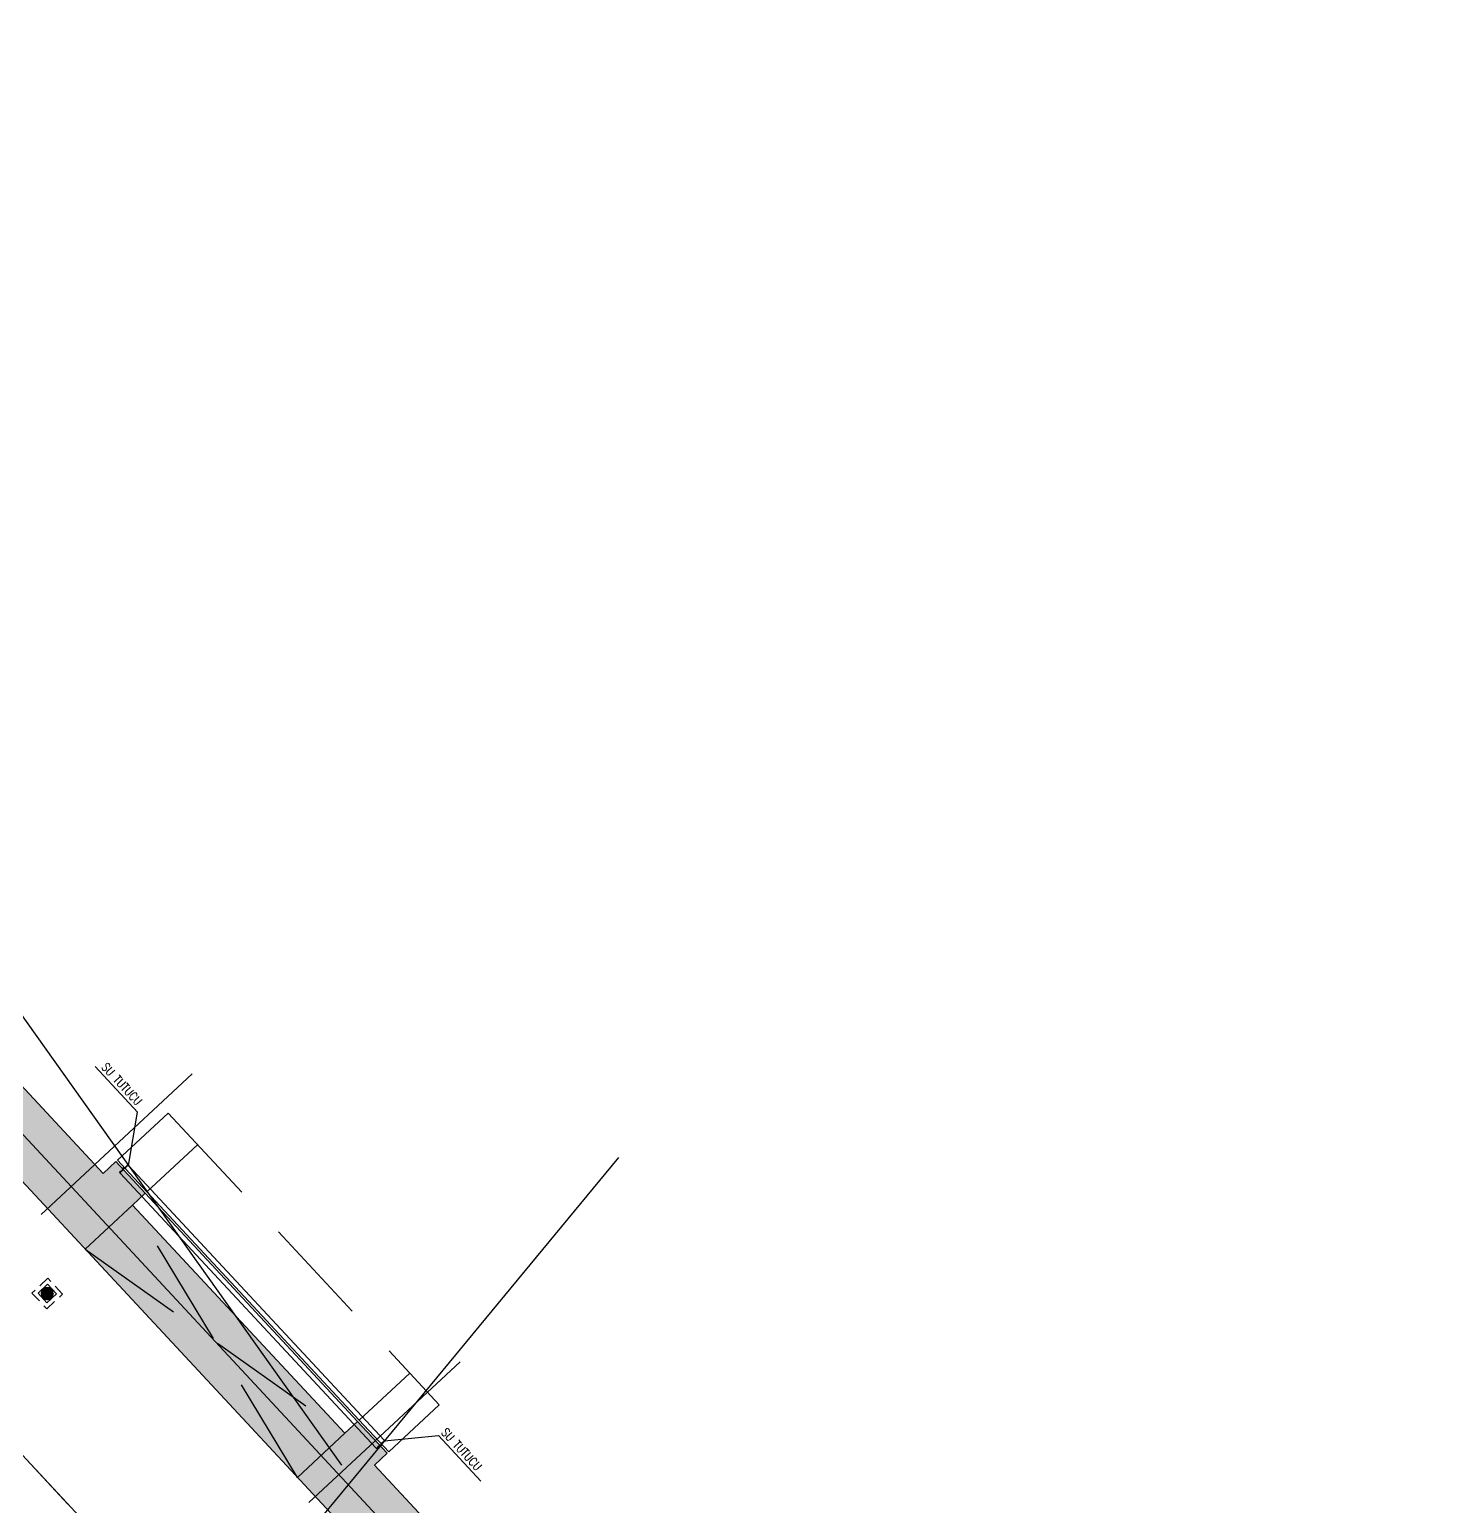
# Model space of a CAD drawing. Header units: millimetres. Extents: x 400392 to 401374, y 4543900 to 4544115.
# Drawn here: x 400492.24 to 400524.76, y 4544019.14 to 4544053.25 of the extents above; entities that cross this region are included whole.
import ezdxf

# ---------------------------------------------------------------- set-up
doc = ezdxf.new("R2010")
doc.units = ezdxf.units.MM
for name, pattern in [('AKS', [3, 2.5, -0.25, 0, -0.25]), ('CIZGI', [0.4, 0.25, -0.15]), ('DASHDOT2', [0.5, 0.25, -0.125, 0, -0.125]), ('HIDDEN', [0.375, 0.25, -0.125]), ('UUC-ST-KAL-I05-101-U-000$0$ACAD_ISO05W100', [33, 24, -3, 0, -3, 0, -3])]:
    doc.linetypes.add(name, pattern=pattern)
doc.layers.add('A-DETL', color=90, linetype='Continuous', lineweight=15)
doc.layers.add('A-DETL-GENF', color=92, linetype='Continuous', lineweight=9)
for name, color, linetype in [('aks prota', 2, 'AKS'), ('kiriş prota', 6, 'Continuous'), ('kolon tarama prota', 252, 'Continuous'), ('merdiven prota', 2, 'Continuous'), ('not yazısı prota', 6, 'Continuous'), ('not çizgisi prota', 4, 'Continuous'), ('perde prota', 1, 'Continuous'), ('PRT-AL-TUNEL_EKSENI', 14, 'DASHDOT2'), ('PRT-MI-a_fit_drainage', 10, 'Continuous'), ('st_s_ölçü', 4, 'Continuous'), ('UUC-ST-KAL-I05-101-U-000$0$st_s_su tutucu', 2, 'Continuous')]:
    doc.layers.add(name, color=color, linetype=linetype)
doc.styles.add('OLCU', font='romanstw.shx')
doc.styles.add('TSIMPLEX', font='romanstw.shx')
doc.dimstyles.new('1-50', dxfattribs={"dimtxt": 10, "dimasz": 4, "dimexe": 4, "dimexo": 8, "dimgap": 4, "dimtad": 1, "dimdec": 1, "dimrnd": 0.05, "dimzin": 9, "dimdsep": 46, "dimtxsty": 'OLCU', "dimblk1": 'OBLIQUE', "dimblk2": 'OBLIQUE', "dimsah": 1, "dimcen": 2, "dimdle": 4, "dimclrd": 4, "dimclre": 4, "dimclrt": 3, "dimadec": 1, "dimazin": 0, "dimtfac": 1, "dimtdec": 1, "dimtix": 1, "dimtmove": 2, "dimatfit": 3, "dimldrblk": 'OBLIQUE', "dimfxl": 1, "dimtvp": 1, "dimtolj": 1, "dimtzin": 1, "dimarcsym": 0})

# ---------------------------------------------------------------- blocks, each defined once
blk = doc.blocks.new('+24.06 mekanik')
at = {"layer": 'kolon tarama prota', "color": 253}
for p, q in [((78464.70880791405, 186320.9991285995), (78222.00370960157, 186144.6635529118)), ((78222.00370960157, 186144.6635529118), (78464.70880791405, 186320.9991285995)), ((78641.0443836018, 186078.294030287), (78464.70880791405, 186320.9991285995)), ((78464.70880791405, 186320.9991285995), (78641.0443836018, 186078.294030287)), ((78464.70880791405, 186320.9991285995), (78464.70880791405, 186320.9991285995)), ((78222.00370960157, 186144.6635529118), (78398.33928528932, 185901.9584545993)), ((78398.33928528932, 185901.9584545993), (78222.00370960157, 186144.6635529118)), ((78222.00370960157, 186144.6635529118), (78222.00370960157, 186144.6635529118)), ((78331.58739022724, 186045.0509005242), (78315.39499783634, 186033.286438822)), ((78315.39499783634, 186033.286438822), (78331.58739022724, 186045.0509005242)), ((78315.39499783634, 186033.286438822), (78315.39499783634, 186033.286438822)), ((78321.27285035927, 186025.1962688783), (78337.46524275017, 186036.9607305805)), ((78337.46524275017, 186036.9607305805), (78321.27285035927, 186025.1962688783)), ((78321.27285035927, 186025.1962688783), (78321.27285035927, 186025.1962688783)), ((78331.58739022724, 186045.0509005242), (78331.58739022724, 186045.0509005242)), ((78337.46524275017, 186036.9607305805), (78337.46524275017, 186036.9607305805)), ((78345.2415238806, 186221.7299878418), (78357.00598558274, 186205.5375954509)), ((78357.00598558274, 186205.5375954509), (78345.2415238806, 186221.7299878418)), ((78345.2415238806, 186221.7299878418), (78345.2415238806, 186221.7299878418)), ((78368.04383207965, 186071.5380559497), (78351.83502929997, 186059.7616714022)), ((78351.83502929997, 186059.7616714022), (78368.04383207965, 186071.5380559497)), ((78351.83502929997, 186059.7616714022), (78351.83502929997, 186059.7616714022)), ((78365.0961555265, 186211.4154479738), (78353.33169382435, 186227.6078403647)), ((78353.33169382435, 186227.6078403647), (78365.0961555265, 186211.4154479738)), ((78353.33169382435, 186227.6078403647), (78353.33169382435, 186227.6078403647)), ((78357.00598558274, 186205.5375954509), (78357.00598558274, 186205.5375954509)), ((78357.7128818229, 186051.6715014585), (78373.92168460257, 186063.447886006)), ((78373.92168460257, 186063.447886006), (78357.7128818229, 186051.6715014585)), ((78357.7128818229, 186051.6715014585), (78357.7128818229, 186051.6715014585)), ((78365.0961555265, 186211.4154479738), (78365.0961555265, 186211.4154479738)), ((78368.04383207965, 186071.5380559497), (78368.04383207965, 186071.5380559497)), ((78371.71675646078, 186185.2899563782), (78383.49314100826, 186169.0811535985)), ((78383.49314100826, 186169.0811535985), (78371.71675646078, 186185.2899563782)), ((78371.71675646078, 186185.2899563782), (78371.71675646078, 186185.2899563782)), ((78373.92168460257, 186063.447886006), (78373.92168460257, 186063.447886006)), ((78391.58331095202, 186174.9590061214), (78379.80692640453, 186191.1678089011)), ((78379.80692640453, 186191.1678089011), (78391.58331095202, 186174.9590061214)), ((78379.80692640453, 186191.1678089011), (78379.80692640453, 186191.1678089011)), ((78383.49314100826, 186169.0811535985), (78383.49314100826, 186169.0811535985)), ((78404.6540749172, 186098.1369543318), (78388.33703304979, 186086.2819294839)), ((78388.33703304979, 186086.2819294839), (78404.6540749172, 186098.1369543318)), ((78388.33703304979, 186086.2819294839), (78388.33703304979, 186086.2819294839)), ((78391.58331095202, 186174.9590061214), (78391.58331095202, 186174.9590061214)), ((78394.2148855727, 186078.1917595401), (78410.53192744011, 186090.0467843881)), ((78410.53192744011, 186090.0467843881), (78394.2148855727, 186078.1917595401)), ((78394.2148855727, 186078.1917595401), (78394.2148855727, 186078.1917595401)), ((78398.23701454244, 186148.7879526284), (78410.09203939035, 186132.470910761)), ((78410.09203939035, 186132.470910761), (78398.23701454244, 186148.7879526284)), ((78398.23701454244, 186148.7879526284), (78398.23701454244, 186148.7879526284)), ((78398.33928528932, 185901.9584545993), (78641.0443836018, 186078.294030287)), ((78641.0443836018, 186078.294030287), (78398.33928528932, 185901.9584545993)), ((78404.6540749172, 186098.1369543318), (78404.6540749172, 186098.1369543318)), ((78418.1822093341, 186138.3487632839), (78406.32718448617, 186154.6658051513)), ((78406.32718448617, 186154.6658051513), (78418.1822093341, 186138.3487632839)), ((78406.32718448617, 186154.6658051513), (78406.32718448617, 186154.6658051513)), ((78410.09203939035, 186132.470910761), (78410.09203939035, 186132.470910761)), ((78410.53192744011, 186090.0467843881), (78410.53192744011, 186090.0467843881)), ((78418.1822093341, 186138.3487632839), (78418.1822093341, 186138.3487632839)), ((78444.86588386926, 186084.6088199149), (78456.7209087172, 186068.2917780475)), ((78456.7209087172, 186068.2917780475), (78444.86588386926, 186084.6088199149)), ((78444.86588386926, 186084.6088199149), (78444.86588386926, 186084.6088199149)), ((78468.83320763067, 186144.7658236586), (78452.51616576326, 186132.9107988107)), ((78452.51616576326, 186132.9107988107), (78468.83320763067, 186144.7658236586)), ((78452.51616576326, 186132.9107988107), (78452.51616576326, 186132.9107988107)), ((78464.81107866093, 186074.1696305704), (78452.95605381302, 186090.4866724378)), ((78452.95605381302, 186090.4866724378), (78464.81107866093, 186074.1696305704)), ((78452.95605381302, 186090.4866724378), (78452.95605381302, 186090.4866724378)), ((78456.7209087172, 186068.2917780475), (78456.7209087172, 186068.2917780475)), ((78458.39401828617, 186124.820628867), (78474.71106015358, 186136.6756537149)), ((78474.71106015358, 186136.6756537149), (78458.39401828617, 186124.820628867)), ((78458.39401828617, 186124.820628867), (78458.39401828617, 186124.820628867)), ((78464.81107866093, 186074.1696305704), (78464.81107866093, 186074.1696305704)), ((78468.83320763067, 186144.7658236586), (78468.83320763067, 186144.7658236586)), ((78471.46478225135, 186047.9985770773), (78483.24116679883, 186031.7897742977)), ((78483.24116679883, 186031.7897742977), (78471.46478225135, 186047.9985770773)), ((78471.46478225135, 186047.9985770773), (78471.46478225135, 186047.9985770773)), ((78474.71106015358, 186136.6756537149), (78474.71106015358, 186136.6756537149)), ((78491.33133674259, 186037.6676268206), (78479.5549521951, 186053.8764296003)), ((78479.5549521951, 186053.8764296003), (78491.33133674259, 186037.6676268206)), ((78479.5549521951, 186053.8764296003), (78479.5549521951, 186053.8764296003)), ((78483.24116679883, 186031.7897742977), (78483.24116679883, 186031.7897742977)), ((78505.33521138047, 186171.2860817403), (78489.1264086008, 186159.5096971928)), ((78489.1264086008, 186159.5096971928), (78505.33521138047, 186171.2860817403)), ((78489.1264086008, 186159.5096971928), (78489.1264086008, 186159.5096971928)), ((78491.33133674259, 186037.6676268206), (78491.33133674259, 186037.6676268206)), ((78495.00426112371, 186151.4195272491), (78511.2130639034, 186163.1959117966)), ((78511.2130639034, 186163.1959117966), (78495.00426112371, 186151.4195272491)), ((78495.00426112371, 186151.4195272491), (78495.00426112371, 186151.4195272491)), ((78497.95193767687, 186011.542135225), (78509.71639937902, 185995.349742834)), ((78509.71639937902, 185995.349742834), (78497.95193767687, 186011.542135225)), ((78497.95193767687, 186011.542135225), (78497.95193767687, 186011.542135225)), ((78505.33521138047, 186171.2860817403), (78505.33521138047, 186171.2860817403)), ((78517.80656932277, 186001.227595357), (78506.04210762063, 186017.4199877479)), ((78506.04210762063, 186017.4199877479), (78517.80656932277, 186001.227595357)), ((78506.04210762063, 186017.4199877479), (78506.04210762063, 186017.4199877479)), ((78509.71639937902, 185995.349742834), (78509.71639937902, 185995.349742834)), ((78511.2130639034, 186163.1959117966), (78511.2130639034, 186163.1959117966)), ((78517.80656932277, 186001.227595357), (78517.80656932277, 186001.227595357)), ((78541.7752428441, 186197.7613143205), (78525.5828504532, 186185.9968526183)), ((78525.5828504532, 186185.9968526183), (78541.7752428441, 186197.7613143205)), ((78525.5828504532, 186185.9968526183), (78525.5828504532, 186185.9968526183)), ((78531.46070297612, 186177.9066826746), (78547.65309536703, 186189.6711443767)), ((78547.65309536703, 186189.6711443767), (78531.46070297612, 186177.9066826746)), ((78531.46070297612, 186177.9066826746), (78531.46070297612, 186177.9066826746)), ((78541.7752428441, 186197.7613143205), (78541.7752428441, 186197.7613143205)), ((78547.65309536703, 186189.6711443767), (78547.65309536703, 186189.6711443767)), ((78641.0443836018, 186078.294030287), (78641.0443836018, 186078.294030287)), ((78398.33928528932, 185901.9584545993), (78398.33928528932, 185901.9584545993))]:
    blk.add_line(p, q, dxfattribs=at)
for centre, radius, start, end in [((78431.52404660168, 186111.4787915994), 140, 128.0467130974134, 213.9532869023308), ((78431.52404660168, 186111.4787915994), 140, 128.0467130974134, 213.9532869023308), ((78431.52404660168, 186111.4787915994), 120, 128.3880154633426, 213.6119845360851), ((78431.52404660168, 186111.4787915994), 120, 128.3880154633426, 213.6119845360851), ((78431.52404660168, 186111.4787915994), 140, 218.0467130979273, 303.9532869023308), ((78431.52404660168, 186111.4787915994), 140, 218.0467130979273, 303.9532869023308), ((78431.52404660168, 186111.4787915994), 100.0000000000001, 126.0000000002074, 306.0000000002074), ((78431.52404660168, 186111.4787915994), 100.0000000000001, 126.0000000002074, 306.0000000002074), ((78431.52404660168, 186111.4787915994), 94.99999999999999, 129.0169613096029, 212.9830386900979), ((78431.52404660168, 186111.4787915994), 94.99999999999999, 129.0169613096029, 212.9830386900979), ((78431.52404660168, 186111.4787915994), 120, 218.3880154633426, 303.6119845372411), ((78431.52404660168, 186111.4787915994), 120, 218.3880154633426, 303.6119845372411), ((78431.52404660168, 186111.4787915994), 90.00000000000007, 126.0000000002074, 306.0000000002074), ((78431.52404660168, 186111.4787915994), 90.00000000000007, 126.0000000002074, 306.0000000002074), ((78431.52404660168, 186111.4787915994), 140, 38.04671309792729, 123.9532869023308), ((78431.52404660168, 186111.4787915994), 140, 38.04671309792729, 123.9532869023308), ((78431.52404660168, 186111.4787915994), 75.00000000000001, 129.8225537288751, 212.1774462713443), ((78431.52404660168, 186111.4787915994), 74.99999999999997, 129.8225537288751, 212.1774462713443), ((78431.52404660168, 186111.4787915994), 95, 219.0169613101278, 302.9830386900979), ((78431.52404660168, 186111.4787915994), 94.99999999999997, 219.0169613101278, 302.9830386900979), ((78431.52404660168, 186111.4787915994), 120, 38.38801546334262, 123.6119845372411), ((78431.52404660168, 186111.4787915994), 120, 38.38801546334262, 123.6119845372411), ((78431.5240466017, 186111.4787915994), 58.99999999998545, 0, 180), ((78431.5240466017, 186111.4787915994), 59.00000000001627, 180, 0), ((78431.52404660168, 186111.4787915994), 100.0000000000001, 306.0000000002074, 126.0000000002074), ((78431.52404660168, 186111.4787915994), 100.0000000000001, 306.0000000002074, 126.0000000002074), ((78431.52404660168, 186111.4787915994), 74.99999999999999, 219.8225537288751, 302.1774462701946), ((78431.52404660168, 186111.4787915994), 75, 219.8225537288751, 302.1774462701946), ((78431.52404660168, 186111.4787915994), 90.00000000000009, 306.0000000002074, 126.0000000002074), ((78431.52404660168, 186111.4787915994), 90.00000000000009, 306.0000000002074, 126.0000000002074), ((78431.52404660168, 186111.4787915994), 95, 39.01696131012777, 122.9830386900979), ((78431.52404660168, 186111.4787915994), 95.00000000000001, 39.01696131012777, 122.9830386900979), ((78431.52404660168, 186111.4787915994), 50.00000000000003, 126.0000000002074, 306.0000000002074), ((78431.52404660168, 186111.4787915994), 50.00000000000003, 126.0000000002074, 306.0000000002074), ((78431.52404660168, 186111.4787915994), 50, 131.7391704768622, 210.2608295230254), ((78431.52404660168, 186111.4787915994), 50.00000000000001, 131.7391704768622, 210.2608295230254), ((78431.52404660168, 186111.4787915994), 74.99999999999999, 39.82255372887508, 122.1774462701946), ((78431.52404660168, 186111.4787915994), 75.00000000000001, 39.82255372887508, 122.1774462701946), ((78431.52404660168, 186111.4787915994), 50, 221.7391704774173, 300.2608295223052), ((78431.52404660168, 186111.4787915994), 49.99999999999999, 221.7391704774173, 300.2608295223052), ((78431.52404660168, 186111.4787915994), 30, 135.5940682274064, 206.4059317726278), ((78431.52404660168, 186111.4787915994), 29.99999999999999, 135.5940682274064, 206.4059317726278), ((78431.52404660168, 186081.9787915994), 29.49999999998545, 89.99999999997173, 270.0000000000279), ((78431.52404660168, 186111.4787915994), 50.00000000000004, 306.0000000002074, 126.0000000002074), ((78431.52404660168, 186111.4787915994), 50.00000000000004, 306.0000000002074, 126.0000000002074), ((78431.52404660168, 186111.4787915994), 50, 41.7391704774173, 120.2608295223053), ((78431.52404660168, 186111.4787915994), 50, 41.7391704774173, 120.2608295223053), ((78431.52404660168, 186111.4787915994), 29.99999999999999, 225.5940682262273, 296.4059317733746), ((78431.52404660168, 186111.4787915994), 30.00000000000001, 225.5940682262273, 296.4059317733746), ((78431.52404660168, 186111.4787915994), 29.99999999999999, 45.59406822622729, 116.4059317733746), ((78431.52404660168, 186111.4787915994), 30.00000000000001, 45.59406822622729, 116.4059317733746), ((78431.52404660168, 186140.9787915994), 29.49999999998244, 270.0000000000138, 89.99999999998587), ((78431.52404660168, 186111.4787915994), 30.00000000000001, 315.5940682274063, 26.40593177262785), ((78431.52404660168, 186111.4787915994), 29.99999999999999, 315.5940682274063, 26.40593177262785), ((78431.52404660168, 186111.4787915994), 49.99999999999998, 311.7391704768622, 30.26082952302541), ((78431.52404660168, 186111.4787915994), 50.00000000000001, 311.7391704768622, 30.26082952302541), ((78431.52404660168, 186111.4787915994), 75, 309.8225537288751, 32.17744627134433), ((78431.52404660168, 186111.4787915994), 74.99999999999999, 309.8225537288751, 32.17744627134433), ((78431.52404660168, 186111.4787915994), 95, 309.0169613096028, 32.98303869009786), ((78431.52404660168, 186111.4787915994), 95.00000000000003, 309.0169613096028, 32.98303869009786), ((78431.52404660168, 186111.4787915994), 120, 308.3880154633426, 33.61198453608516), ((78431.52404660168, 186111.4787915994), 120, 308.3880154633426, 33.61198453608516), ((78431.52404660168, 186111.4787915994), 140, 308.0467130974135, 33.95328690233082), ((78431.52404660168, 186111.4787915994), 140, 308.0467130974135, 33.95328690233082)]:
    blk.add_arc(centre, radius, start, end, dxfattribs=at)
blk = doc.blocks.new('_Oblique')
at = {"layer": 'st_s_ölçü', "lineweight": -2}
blk.add_line((-0.5, -0.5), (0.5, 0.5), dxfattribs=at)
blk = doc.blocks.new('YER SUZGECI_20x20')
at = {"color": 2}
blk.add_lwpolyline([(-20, 0), (0, 0), (0, 20), (-20, 20)], close=True, dxfattribs=at)
for points in [[(0, 20), (-20, 0)], [(-20, 20), (0, 0)]]:
    blk.add_lwpolyline(points, dxfattribs=at)
blk.add_circle((-10, 10), 7, dxfattribs=at)

msp = doc.modelspace()

# ---------------------------------------------------------------- hatches: boundary and pattern name
at = {"layer": 'kolon tarama prota'}
h = msp.add_hatch(color=256, dxfattribs=at)
h.dxf.hatch_style = 1
h.paths.add_polyline_path([(400518.6553771556, 4544000.264360635), (400500.2097405065, 4544020.097567271), (400500.5026436127, 4544020.369978302), (400499.8216160336, 4544021.102236069), (400499.5287129274, 4544020.829825038), (400494.62531436, 4544026.102080957), (400494.9182174662, 4544026.374491988), (400494.2371898876, 4544027.106749754), (400493.9442867814, 4544026.834338724), (400484.8107421547, 4544036.654952744), (400485.118386575, 4544034.121611849), (400516.7397574112, 4544000.121528585), (400498.5065390216, 4543983.163941871), (400490.4373837546, 4543991.840098018), (400489.1193197747, 4543990.614248376), (400489.8003473533, 4543989.88199061), (400490.0200246833, 4543990.086298883), (400498.2253854661, 4543981.263691183), (400500.4544513337, 4543983.336807236), (400500.7268623654, 4543983.043904129), (400501.459120132, 4543983.724931709), (400501.1880711569, 4543984.016370298), (400505.4717790917, 4543988.000381635), (400505.7428280683, 4543987.708943043), (400506.475085835, 4543988.389970622), (400506.2026748019, 4543988.68287373)])

# ---------------------------------------------------------------- linework, layer by layer
at = {"layer": 'A-DETL', "color": 1, "lineweight": 5}
msp.add_lwpolyline([(400410.4979693978, 4544108.041349595), (400518.4062713222, 4543992.015663382)], dxfattribs=at)
at = {"layer": 'aks prota', "ltscale": 10}
for p, q in [((400524.7599808755, 4543992.599262115), (400411.7644162853, 4544114.094899494)), ((400470.4700639369, 4544005.384827921), (400496.0025286665, 4544029.130951608)), ((400476.6537896758, 4543998.735932428), (400502.1862544059, 4544022.482056115))]:
    msp.add_line(p, q, dxfattribs=at)
at = {"layer": 'kiriş prota'}
msp.add_lwpolyline([(400494.9182174662, 4544026.374491988), (400499.8216160336, 4544021.102236069)], dxfattribs=at)
at = {"layer": 'kolon tarama prota'}
for points in [[(400495.4421022697, 4544028.227364106), (400494.2738027768, 4544027.140801134), (400494.9548303555, 4544026.408543367), (400496.1231298484, 4544027.495106339)], [(400494.9548303555, 4544026.408543367), (400499.8582289228, 4544021.136287448)], [(400501.0265284157, 4544022.22285042), (400499.8582289228, 4544021.136287448), (400500.5392565019, 4544020.404029681), (400501.7075559949, 4544021.490592653)]]:
    msp.add_lwpolyline(points, dxfattribs=at)
at = {"layer": 'kolon tarama prota', "linetype": 'HIDDEN', "ltscale": 10}
msp.add_lwpolyline([(400495.4421022697, 4544028.227364106), (400501.7075559949, 4544021.490592653)], dxfattribs=at)
at = {"layer": 'merdiven prota', "linetype": 'HIDDEN', "ltscale": 10}
msp.add_lwpolyline([(400494.62531436, 4544026.102080957), (400493.52692771, 4544025.080539588), (400499.5287129274, 4544020.829825038), (400498.4303262774, 4544019.808283669), (400494.62531436, 4544026.102080957)], dxfattribs=at)
at = {"layer": 'perde prota'}
for points in [[(400518.6553771556, 4544000.264360635), (400506.2026748019, 4543988.68287373), (400506.475085835, 4543988.389970622), (400505.7428280683, 4543987.708943043), (400505.4717790917, 4543988.000381635), (400501.1880711569, 4543984.016370298), (400501.459120132, 4543983.724931709), (400500.7268623654, 4543983.043904129), (400500.4544513337, 4543983.336807236), (400498.2253854661, 4543981.263691183), (400490.0200246833, 4543990.086298883), (400489.8003473533, 4543989.88199061), (400489.1193197747, 4543990.614248376), (400490.4373837546, 4543991.840098018), (400498.5065390216, 4543983.163941871), (400516.7397574112, 4544000.121528585), (400485.118386575, 4544034.121611849), (400484.8107421547, 4544036.654952744), (400493.9442867814, 4544026.834338724)], [(400493.9442867814, 4544026.834338724), (400494.2371898876, 4544027.106749754), (400494.9182174662, 4544026.374491988), (400494.62531436, 4544026.102080957)], [(400499.5287129274, 4544020.829825038), (400494.62531436, 4544026.102080957)], [(400499.5287129274, 4544020.829825038), (400499.8216160336, 4544021.102236069), (400500.5026436127, 4544020.369978302), (400500.2097405065, 4544020.097567271)], [(400518.6553771556, 4544000.264360635), (400500.2097405065, 4544020.097567271)]]:
    msp.add_lwpolyline(points, dxfattribs=at)
at = {"layer": 'PRT-AL-TUNEL_EKSENI', "ltscale": 10}
msp.add_line((400408.0665145642, 4544110.65571022), (400521.0620791544, 4543989.160072842), dxfattribs=at)
at = {"layer": 'PRT-MI-a_fit_drainage', "color": 2, "linetype": 'CIZGI'}
msp.add_lwpolyline([(400492.6662474293, 4544024.410427948), (400492.300118546, 4544024.069914159), (400492.6406323356, 4544023.703785276), (400493.0067612189, 4544024.044299065)], close=True, dxfattribs=at)
at = {"layer": 'UUC-ST-KAL-I05-101-U-000$0$st_s_su tutucu', "linetype": 'UUC-ST-KAL-I05-101-U-000$0$ACAD_ISO05W100', "ltscale": 0.05}
for points in [[(400494.3966918928, 4544026.941691682, -0.5773502691895264), (400494.3960204218, 4544026.944617849), (400494.4216578105, 4544026.968461597, -0.5773502691896774), (400494.4245276824, 4544026.967580022), (400494.4298244775, 4544026.944497423, 0.5773502691898074), (400494.4326943485, 4544026.943615851), (400494.4662579349, 4544026.974831263), (400494.4702431271, 4544026.970546285), (400494.4732588562, 4544026.97335103), (400494.4692736645, 4544026.977636006), (400494.4932263689, 4544026.999912931), (400494.4972115606, 4544026.995627953), (400494.5002272916, 4544026.998432696), (400494.4962420999, 4544027.002717674), (400494.5113874869, 4544027.016803461), (400494.5265872446, 4544027.013186501), (400494.5303949844, 4544027.016727844), (400494.5091469241, 4544027.039574288), (400494.5053391834, 4544027.036032945), (400494.507846144, 4544027.0206112), (400494.492700757, 4544027.006525416), (400494.4887155644, 4544027.010810394), (400494.4856998343, 4544027.008005648), (400494.4896850265, 4544027.003720671), (400494.4657323221, 4544026.981443746), (400494.461747129, 4544026.985728724), (400494.4587313989, 4544026.98292398), (400494.4627165911, 4544026.978639003), (400494.4350154051, 4544026.952875845, -0.5773502691899163), (400494.4321455341, 4544026.953757418), (400494.4270725627, 4544026.97586463, 0.5773502691894145), (400494.4242026922, 4544026.976746202), (400494.3875733018, 4544026.942679478, 0.5773502691898413), (400494.3882447742, 4544026.93975331), (400494.4099266659, 4544026.933093028, -0.5773502691890604), (400494.4105981383, 4544026.930166859), (400494.3828969514, 4544026.904403703), (400494.3789117597, 4544026.908688679), (400494.3758960292, 4544026.905883934), (400494.3798812204, 4544026.901598958), (400494.3559285174, 4544026.879322032), (400494.3519433243, 4544026.883607009), (400494.3489275947, 4544026.880802266), (400494.352912785, 4544026.87651729), (400494.3377673989, 4544026.862431504), (400494.3225676417, 4544026.866048463), (400494.3187599019, 4544026.86250712), (400494.3400079622, 4544026.839660678), (400494.3438157025, 4544026.843202021), (400494.3413087423, 4544026.858623763), (400494.3564541293, 4544026.87270955), (400494.360439322, 4544026.868424572), (400494.3634550516, 4544026.871229315), (400494.3594698603, 4544026.875514293), (400494.3834225647, 4544026.897791218), (400494.3874077559, 4544026.893506241), (400494.3904234865, 4544026.896310985), (400494.3864382948, 4544026.900595963), (400494.4200018803, 4544026.931811373, 0.5773502691892096), (400494.4193304083, 4544026.934737541)], [(400500.3495671437, 4544020.541012367, 0.5773502691895264), (400500.3524370156, 4544020.540130796), (400500.3780744043, 4544020.563974543, 0.5773502691896774), (400500.3774029301, 4544020.566900712), (400500.3547644154, 4544020.573854851, -0.5773502691898074), (400500.3540929444, 4544020.576781018), (400500.3876565294, 4544020.60799643), (400500.3836713368, 4544020.612281408), (400500.3866870683, 4544020.615086151), (400500.390672259, 4544020.610801173), (400500.414624963, 4544020.6330781), (400500.4106397694, 4544020.637363078), (400500.4136555004, 4544020.640167821), (400500.4176406916, 4544020.635882845), (400500.4327860801, 4544020.649968632), (400500.4302791199, 4544020.665390374), (400500.4340868597, 4544020.668931718), (400500.4553349204, 4544020.646085275), (400500.4515271811, 4544020.642543931), (400500.436327423, 4544020.646160891), (400500.4211820364, 4544020.632075105), (400500.425167229, 4544020.627790127), (400500.4221514976, 4544020.624985384), (400500.4181663059, 4544020.629270361), (400500.3942136024, 4544020.606993435), (400500.3981987946, 4544020.602708456), (400500.3951830645, 4544020.599903712), (400500.3911978728, 4544020.60418869), (400500.3634966868, 4544020.578425533, 0.5773502691899163), (400500.3641681587, 4544020.575499365), (400500.3858500514, 4544020.568839083, -0.5773502691894145), (400500.3865215229, 4544020.565912916), (400500.3498921348, 4544020.53184619, -0.5773502691898413), (400500.3470222633, 4544020.532727763), (400500.3419492925, 4544020.554834973, 0.5773502691890604), (400500.3390794196, 4544020.555716546), (400500.311378235, 4544020.529953388), (400500.3153634262, 4544020.525668412), (400500.3123476948, 4544020.522863667), (400500.308362504, 4544020.527148644), (400500.2844097996, 4544020.504871719), (400500.2883949918, 4544020.500586741), (400500.2853792622, 4544020.497781998), (400500.2813940709, 4544020.502066974), (400500.266248683, 4544020.487981188), (400500.2687556441, 4544020.472559445), (400500.2649479043, 4544020.469018102), (400500.243699844, 4544020.491864543), (400500.2475075833, 4544020.495405887), (400500.2627073396, 4544020.491788929), (400500.277852728, 4544020.505874714), (400500.2738675349, 4544020.510159693), (400500.2768832655, 4544020.512964436), (400500.2808684567, 4544020.508679459), (400500.3048211602, 4544020.530956386), (400500.3008359689, 4544020.535241362), (400500.3038516995, 4544020.538046107), (400500.3078368912, 4544020.533761129), (400500.3414004757, 4544020.564976541, -0.5773502691892096), (400500.3442703476, 4544020.564094968)]]:
    msp.add_lwpolyline(points, format="xyb", close=True, dxfattribs=at)
at = {"layer": 'UUC-ST-KAL-I05-101-U-000$0$st_s_su tutucu', "linetype": 'UUC-ST-KAL-I05-101-U-000$0$ACAD_ISO05W100'}
for points in [[(400494.5303949844, 4544027.016727844), (400500.4340869817, 4544020.668931832)], [(400500.243699844, 4544020.491864543), (400494.3400079622, 4544026.839660678)]]:
    msp.add_lwpolyline(points, dxfattribs=at)

# ---------------------------------------------------------------- block references
at = {"layer": 'A-DETL-GENF', "xscale": 0.001, "yscale": 0.001, "zscale": 0.001, "rotation": 276.9239939588385}
msp.add_blockref('+24.06 mekanik', (400298.4437628733, 4544079.482834451), dxfattribs=at)
at = {"layer": 'PRT-MI-a_fit_drainage', "color": 2, "xscale": 0.01, "yscale": 0.01, "zscale": 0.01, "rotation": 222.9239939588105}
msp.add_blockref('YER SUZGECI_20x20', (400492.51211135, 4544024.062229633), dxfattribs=at)

# ---------------------------------------------------------------- texts
at = {"layer": 'not yazısı prota', "ltscale": 0.05, "style": 'TSIMPLEX', "width": 0.8}
for p in [(400493.8890789384, 4544029.274180902), (400501.736581252, 4544020.836351517)]:
    msp.add_text('SU TUTUCU', height=0.2, rotation=312.9239939495117, dxfattribs=at).set_placement(p)

# ---------------------------------------------------------------- leaders
at = {"layer": 'not çizgisi prota'}
for points in [[(400494.5296708005, 4544027.0124374), (400494.7389761014, 4544028.250974813), (400493.7593976222, 4544029.304241922)], [(400500.4403800135, 4544020.657096058), (400501.6908211499, 4544020.776178362), (400502.6703996286, 4544019.722911254)]]:
    msp.add_leader(points, dimstyle='1-50', override={"dimasz": 12, "dimgap": 4, "dimtad": 0}, dxfattribs=at)

doc.saveas('drawing.dxf')
